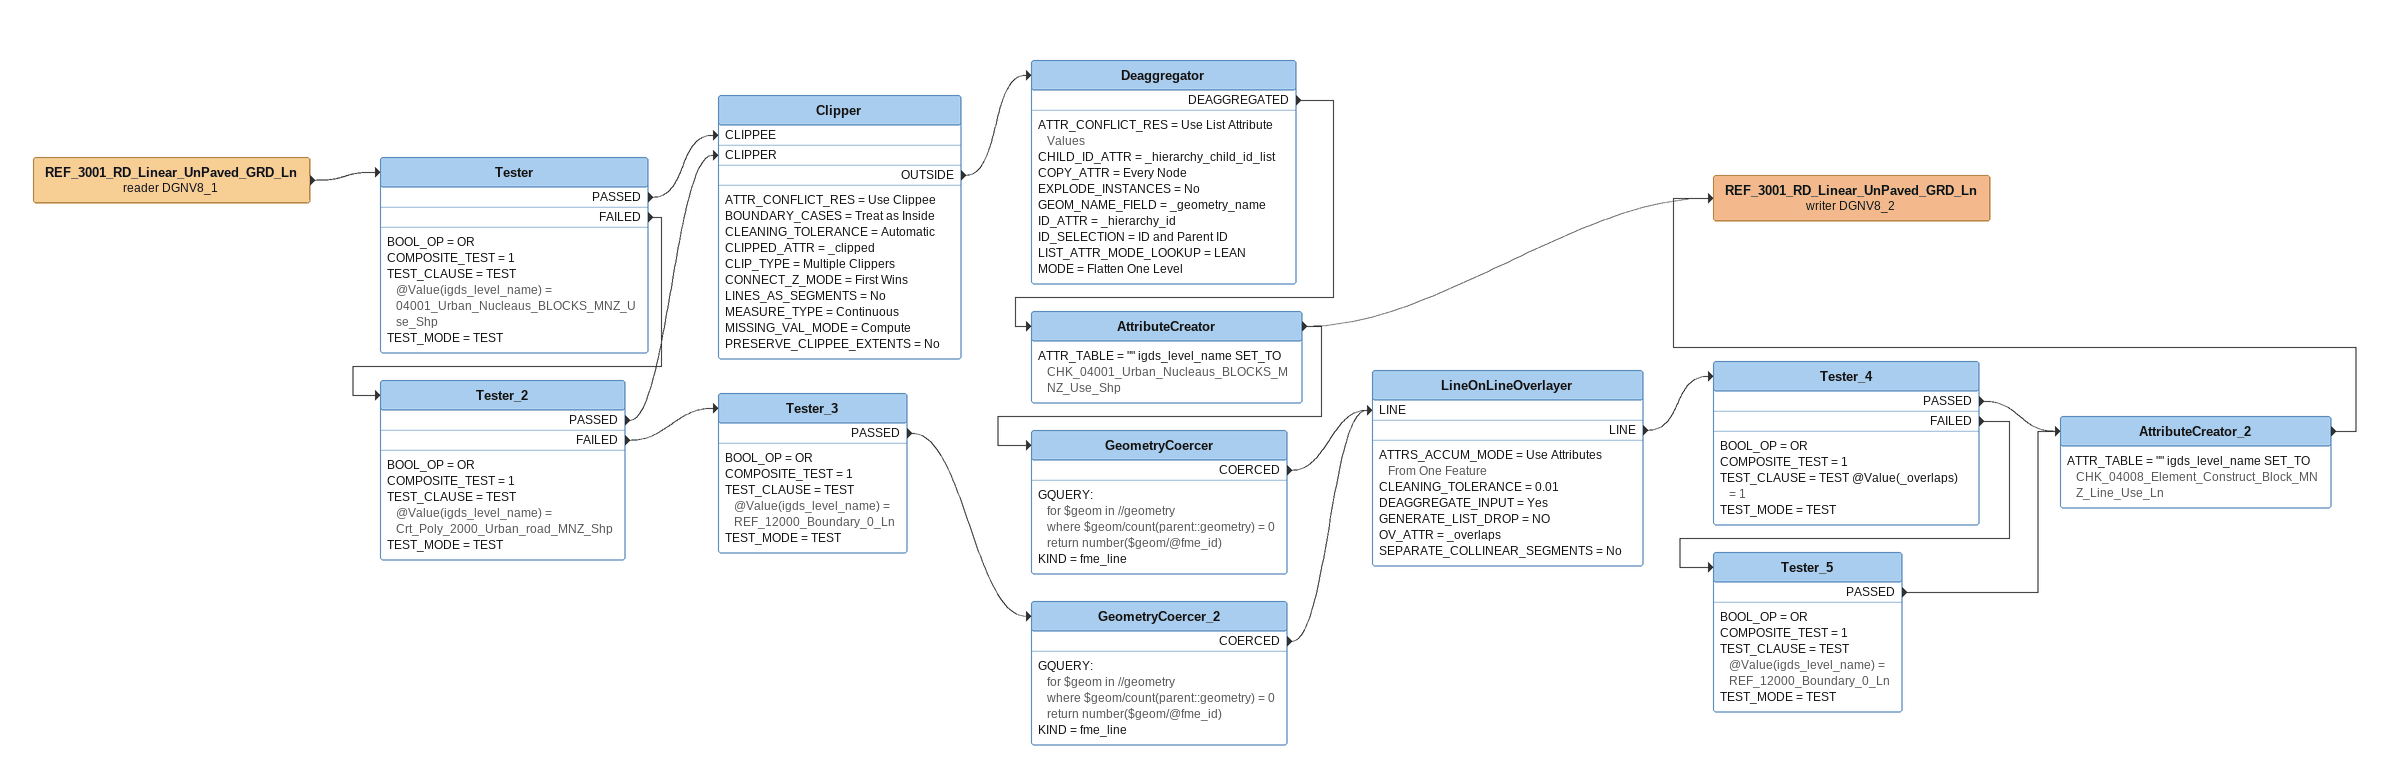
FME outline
REF_3001_RD_Linear_UnPaved_GRD_Ln (reader DGNV8_1)
    -> Tester
Tester
    BOOL_OP = OR
    COMPOSITE_TEST = 1
    TEST_CLAUSE = TEST @Value(igds_level_name) = 04001_Urban_Nucleaus_BLOCKS_MNZ_Use_Shp
    TEST_MODE = TEST
    PASSED -> Clipper [CLIPPEE]
    FAILED -> Tester_2
Tester_2
    BOOL_OP = OR
    COMPOSITE_TEST = 1
    TEST_CLAUSE = TEST @Value(igds_level_name) = Crt_Poly_2000_Urban_road_MNZ_Shp
    TEST_MODE = TEST
    PASSED -> Clipper [CLIPPER]
    FAILED -> Tester_3
Clipper
    ATTR_CONFLICT_RES = Use Clippee
    BOUNDARY_CASES = Treat as Inside
    CLEANING_TOLERANCE = Automatic
    CLIPPED_ATTR = _clipped
    CLIP_TYPE = Multiple Clippers
    CONNECT_Z_MODE = First Wins
    LINES_AS_SEGMENTS = No
    MEASURE_TYPE = Continuous
    MISSING_VAL_MODE = Compute
    PRESERVE_CLIPPEE_EXTENTS = No
    OUTSIDE -> Deaggregator
Deaggregator
    ATTR_CONFLICT_RES = Use List Attribute Values
    CHILD_ID_ATTR = _hierarchy_child_id_list
    COPY_ATTR = Every Node
    EXPLODE_INSTANCES = No
    GEOM_NAME_FIELD = _geometry_name
    ID_ATTR = _hierarchy_id
    ID_SELECTION = ID and Parent ID
    LIST_ATTR_MODE_LOOKUP = LEAN
    MODE = Flatten One Level
    DEAGGREGATED -> AttributeCreator
AttributeCreator
    ATTR_TABLE = "" igds_level_name SET_TO CHK_04001_Urban_Nucleaus_BLOCKS_MNZ_Use_Shp
    -> GeometryCoercer
    -> REF_3001_RD_Linear_UnPaved_GRD_Ln (writer DGNV8_2)
GeometryCoercer
    GQUERY:
      for $geom in //geometry
      where $geom/count(parent::geometry) = 0
      return number($geom/@fme_id)
    KIND = fme_line
    COERCED -> LineOnLineOverlayer [LINE]
Tester_3
    BOOL_OP = OR
    COMPOSITE_TEST = 1
    TEST_CLAUSE = TEST @Value(igds_level_name) = REF_12000_Boundary_0_Ln
    TEST_MODE = TEST
    PASSED -> GeometryCoercer_2
GeometryCoercer_2
    GQUERY:
      for $geom in //geometry
      where $geom/count(parent::geometry) = 0
      return number($geom/@fme_id)
    KIND = fme_line
    COERCED -> LineOnLineOverlayer [LINE]
LineOnLineOverlayer
    ATTRS_ACCUM_MODE = Use Attributes From One Feature
    CLEANING_TOLERANCE = 0.01
    DEAGGREGATE_INPUT = Yes
    GENERATE_LIST_DROP = NO
    OV_ATTR = _overlaps
    SEPARATE_COLLINEAR_SEGMENTS = No
    LINE -> Tester_4
Tester_4
    BOOL_OP = OR
    COMPOSITE_TEST = 1
    TEST_CLAUSE = TEST @Value(_overlaps) = 1
    TEST_MODE = TEST
    PASSED -> AttributeCreator_2
    FAILED -> Tester_5
Tester_5
    BOOL_OP = OR
    COMPOSITE_TEST = 1
    TEST_CLAUSE = TEST @Value(igds_level_name) = REF_12000_Boundary_0_Ln
    TEST_MODE = TEST
    PASSED -> AttributeCreator_2
AttributeCreator_2
    ATTR_TABLE = "" igds_level_name SET_TO CHK_04008_Element_Construct_Block_MNZ_Line_Use_Ln
    -> REF_3001_RD_Linear_UnPaved_GRD_Ln (writer DGNV8_2)
REF_3001_RD_Linear_UnPaved_GRD_Ln (writer DGNV8_2)
